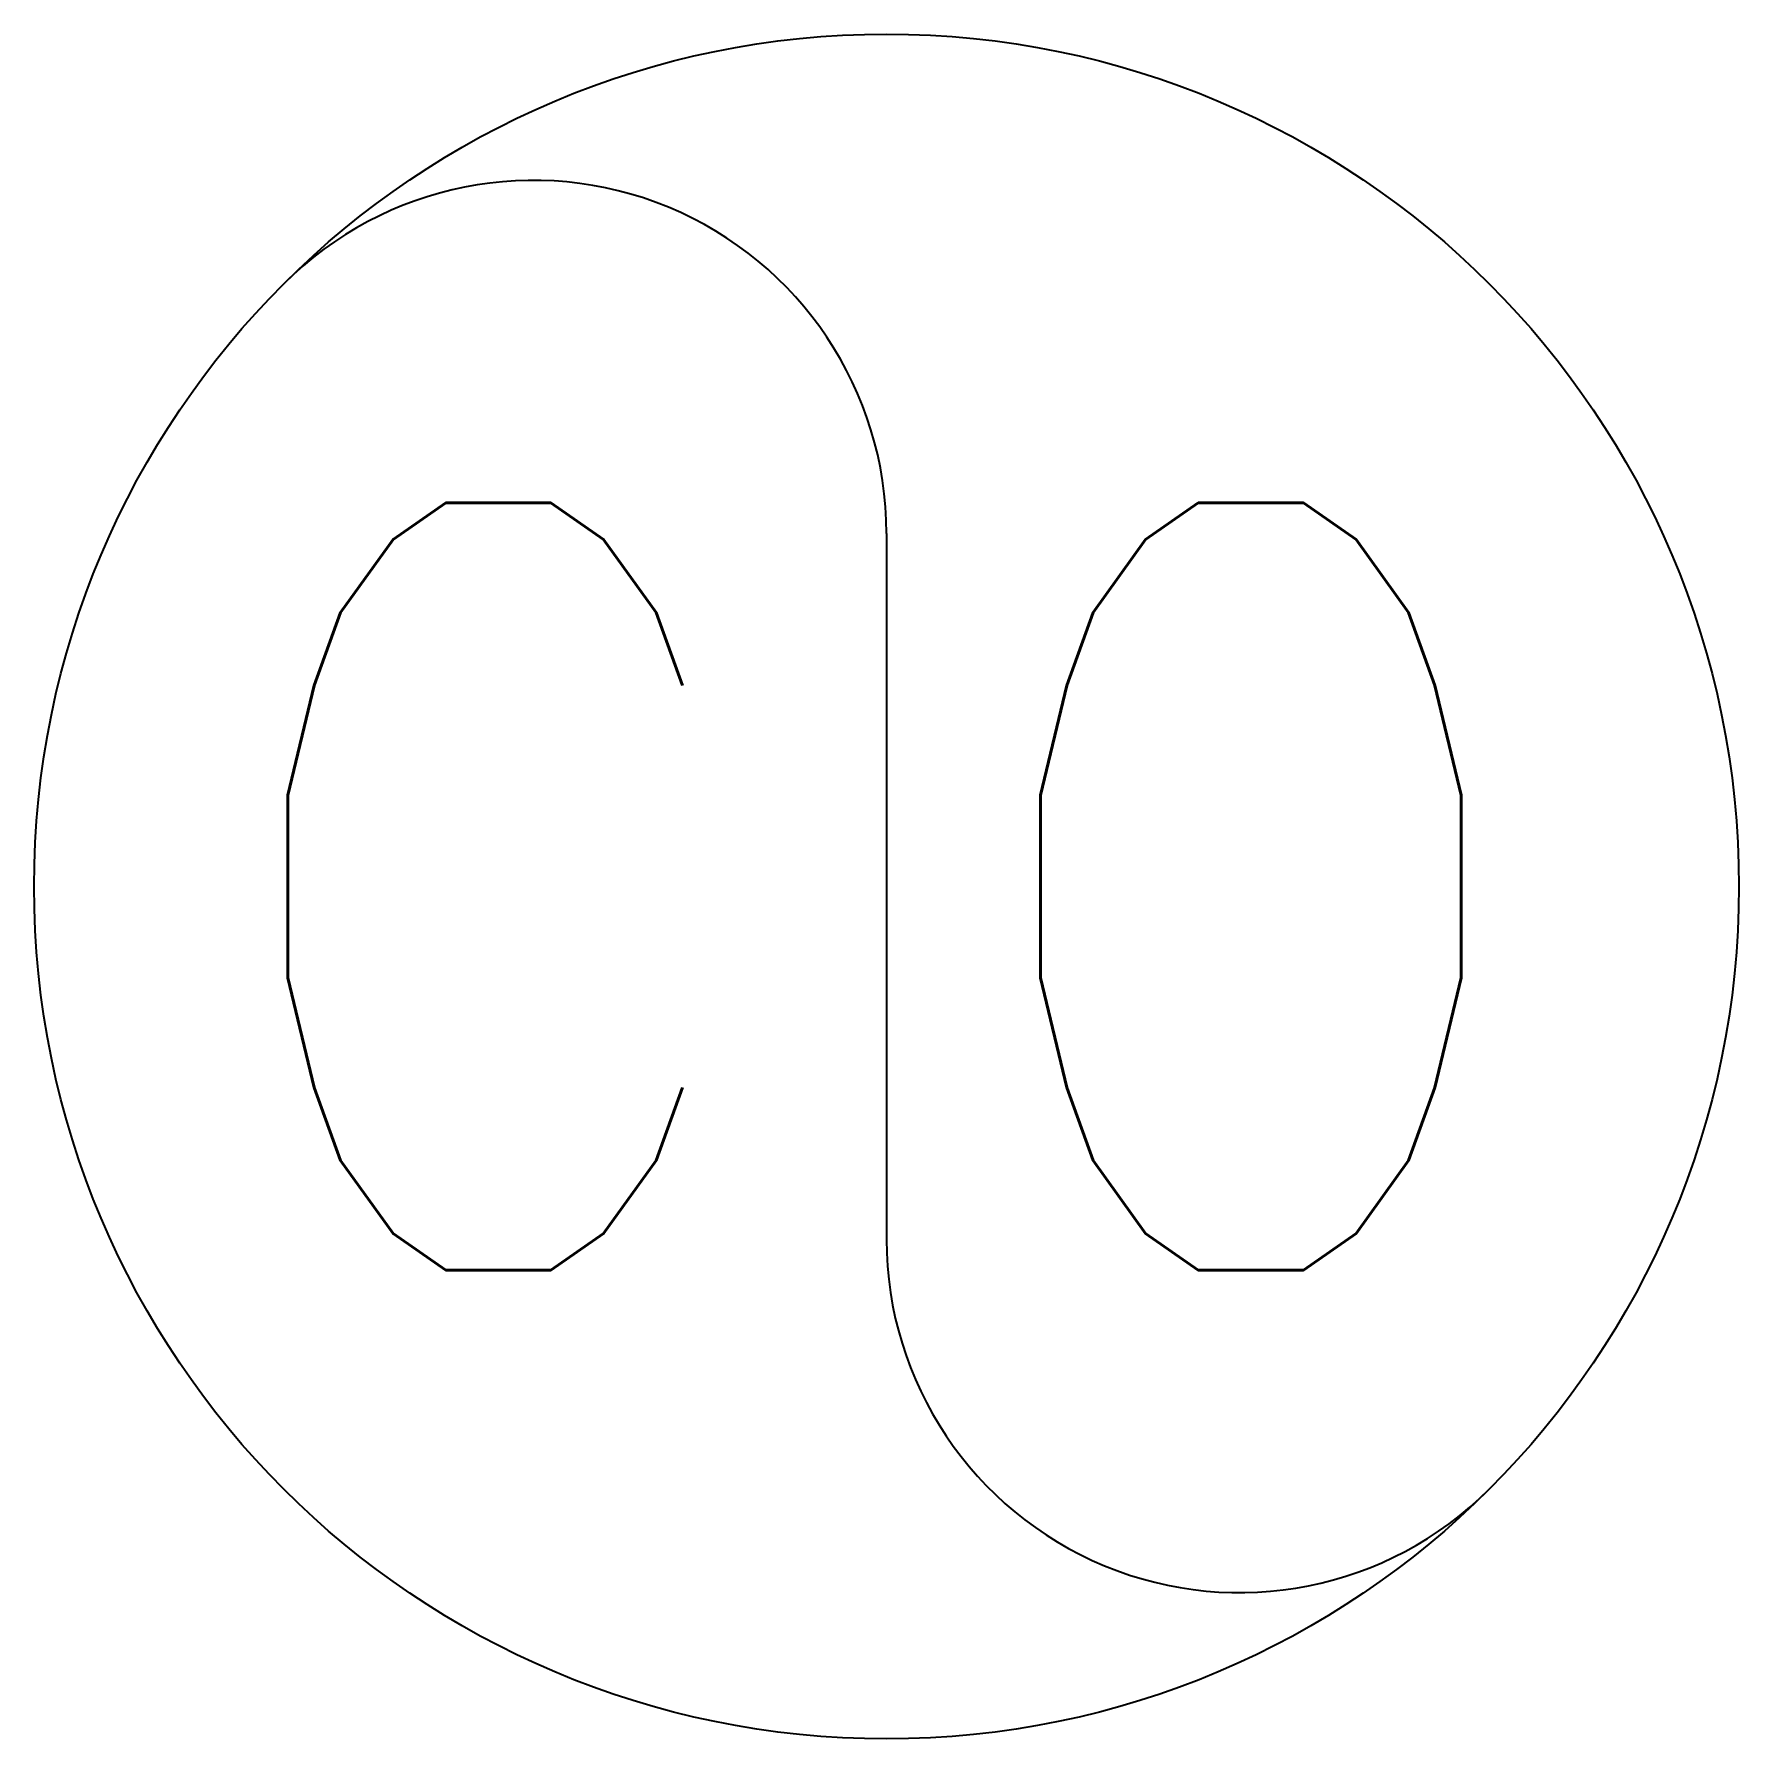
# Model space of a CAD drawing. Header units: feet. Extents: x -0.5 to 0.5, y -0.5 to 0.5.
import ezdxf
from ezdxf.enums import TextEntityAlignment as Align

# ---------------------------------------------------------------- set-up
doc = ezdxf.new("R2010")
doc.units = ezdxf.units.FT
doc.header["$MEASUREMENT"] = 0
doc.styles.add('SYM', font='SIMPLEX.SHX', dxfattribs={"width": 0.8})

msp = doc.modelspace()

# ---------------------------------------------------------------- linework, layer by layer
msp.add_line((0, 0.2071, 1.0001), (0, -0.2071, 1.0001))
msp.add_circle((0, 0, 1), 0.5)
for centre, start, end in [((-0.2071, 0.2071, 1.0001), 0, 135), ((0.2071, -0.2071, 1.0001), 180, 315)]:
    msp.add_arc(centre, 0.2071, start, end)
at = {"layer": 'Defpoints'}
msp.add_point((0, 0), dxfattribs=at)

# ---------------------------------------------------------------- texts
at = {"style": 'SYM', "width": 0.8}
for s, p in [('C', (-0.2354, 0, 1)), ('O', (0.2137, 0, 1))]:
    msp.add_text(s, height=0.45, dxfattribs=at).set_placement(p, align=Align.MIDDLE)

doc.saveas('drawing.dxf')
